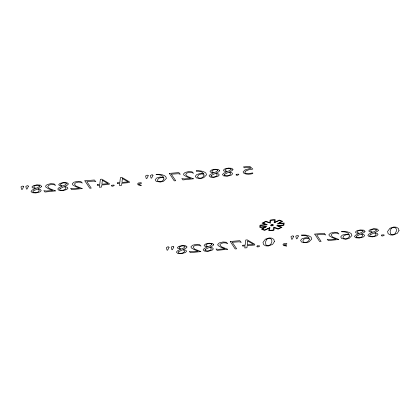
<?xml version="1.0" encoding="UTF-8"?>
<svg xmlns="http://www.w3.org/2000/svg" width="420" height="420" viewBox="0 0 420 420"><rect width="100%" height="100%" fill="white"/><g stroke="black" fill="none" stroke-linecap="round" stroke-linejoin="round"><path stroke-width="0.63" d="M55.419 190.901L44.945 192.029L43.89 190.638L46.121 191.021L52.715 190.486L48.893 188.958L46.006 187.262L45.528 186.134L47.15 184.569L50.82 183.645L54.127 183.918L55.603 185.404L53.708 184.595L51.403 184.464L48.877 185.157L47.691 186.47L49.303 188.444L55.419 190.901M82.163 188.554L71.689 189.683L70.633 188.291L72.865 188.674L79.459 188.144L75.637 186.611L72.749 184.916L72.272 183.787L73.894 182.228L77.564 181.303L80.871 181.577L82.346 183.057L80.451 182.249L78.146 182.117L75.621 182.816L74.434 184.123L76.046 186.102L82.163 188.554M84.871 180.821L89.78 188.255L91.24 188.129L86.83 181.577L93.786 181.12L95.834 181.681L94.364 179.986L84.871 180.821M97.367 184.59L97.267 185.404L99.64 185.194L99.383 187.252L101.54 187.063L101.798 185.005L109.295 184.349L109.384 183.614L101.813 179.172L100.38 179.298L99.745 184.38L97.367 184.59M102.38 180.322L101.897 184.191L108.113 183.645L102.38 180.322M117.427 182.831L117.322 183.645L119.7 183.435L119.443 185.493L121.595 185.304L121.853 183.246L129.35 182.59L129.444 181.855L121.873 177.413L120.435 177.539L119.8 182.621L117.427 182.831M122.441 178.563L121.958 182.432L128.173 181.886L122.441 178.563M141.23 185.273L138.343 184.984L137.545 183.965L138.327 183.026L141.073 182.658L141.503 183.099L141.067 183.593L138.595 184.039L139.225 184.847L141.23 185.273M156.177 174.405L156.151 174.62C158.807 174.531 162.115 174.783 163.627 177.319L159.925 177.077L156.697 177.996L155.159 179.771L156.282 181.435L160.44 182.033L163.59 181.235L166.404 178.353L165.701 176.447C162.976 174.416 159.464 174.079 156.177 174.405M169.334 173.413L174.242 180.847L175.702 180.721L171.292 174.169L178.248 173.712L180.296 174.274L178.826 172.578L169.334 173.413M193.368 178.799L182.894 179.928L181.839 178.537L184.07 178.92L190.669 178.39L186.842 176.862L183.955 175.166L183.477 174.037L185.099 172.473L188.774 171.549L192.077 171.822L193.552 173.308L191.657 172.499L189.352 172.368L186.827 173.061L185.64 174.368L187.257 176.347L193.368 178.799M196.292 170.888L196.266 171.103C198.922 171.014 202.235 171.266 203.742 173.796L200.041 173.56L196.812 174.478L195.274 176.253L196.397 177.912L200.555 178.516L203.705 177.718L206.519 174.835L205.816 172.93C203.091 170.898 199.579 170.562 196.292 170.888M200.812 251.585L190.339 252.714L189.289 251.328L191.52 251.711L198.114 251.176L194.287 249.648L191.399 247.952L190.922 246.823L192.544 245.259L196.219 244.335L199.521 244.608L200.996 246.094L199.101 245.285L196.802 245.154L194.271 245.847L193.09 247.154L194.702 249.134L200.812 251.585M227.556 249.244L217.082 250.373L216.032 248.981L218.264 249.365L224.858 248.829L221.03 247.301L218.143 245.606L217.665 244.477L219.287 242.912L222.962 241.988L226.265 242.261L227.74 243.747L225.845 242.939L223.545 242.807L221.015 243.5L219.833 244.813L221.445 246.787L227.556 249.244M230.27 241.511L235.174 248.945L236.639 248.813L232.228 242.261L239.179 241.804L241.227 242.372L239.762 240.676L230.27 241.511M242.765 245.275L242.66 246.094L245.039 245.884L244.781 247.942L246.934 247.753L247.191 245.695L254.688 245.039L254.783 244.303L247.212 239.862L245.774 239.988L245.138 245.07L242.765 245.275M247.779 241.012L247.296 244.881L253.512 244.335L247.779 241.012M269.084 228.181L268.769 230.727L273.924 230.281L274.244 227.729L278.114 229.168L281.978 227.246L278.098 225.803L283.883 225.293L284.188 223.02L278.381 223.529L282.697 221.372L279.263 220.08L274.932 222.243L275.252 219.697L271.903 219.87L270.092 220.143L269.771 222.695L265.902 221.256L262.043 223.178L265.918 224.621L260.132 225.131L259.807 225.782L259.828 227.404L265.634 226.895L261.319 229.052L263.361 229.992L264.752 230.344L269.084 228.181M269.876 227.603L269.524 230.391L273.236 230.071L273.583 227.283L274.013 227.167L278.245 228.743L281.012 227.362L276.785 225.787L276.974 225.582L283.311 225.026L283.516 223.398L277.19 223.949L281.757 221.419L279.279 220.495L274.139 222.821L274.491 220.033L271.908 220.185L270.779 220.353L270.433 223.141L265.771 221.681L263.004 223.062L267.23 224.637L267.041 224.842L260.704 225.398L260.4 226.553L260.5 227.026L266.826 226.475L262.259 229.005L264.736 229.929L269.876 227.603M286.629 245.957L283.742 245.669L282.944 244.65L283.726 243.716L286.471 243.348L286.902 243.789L286.466 244.283L283.994 244.729L284.623 245.537L286.629 245.957M301.576 235.095L301.55 235.31C304.201 235.221 307.514 235.468 309.026 238.004L305.319 237.767L302.096 238.686L300.557 240.46L301.675 242.12L305.839 242.723L308.983 241.925L311.803 239.038L311.094 237.137C308.375 235.106 304.862 234.77 301.576 235.095M314.732 234.103L319.636 241.537L321.101 241.406L316.691 234.853L323.642 234.397L325.689 234.964L324.224 233.268L314.732 234.103M338.762 239.489L328.288 240.618L327.238 239.227L329.469 239.61L336.063 239.08L332.236 237.547L329.348 235.851L328.87 234.722L330.493 233.163L334.168 232.234L337.475 232.507L338.945 233.993L337.05 233.184L334.75 233.053L332.225 233.746L331.039 235.058L332.651 237.038L338.762 239.489M341.691 231.578L341.665 231.788C344.321 231.698 347.629 231.95 349.141 234.486L345.44 234.25L342.211 235.168L340.673 236.938L341.791 238.602L345.954 239.206L349.104 238.408L351.918 235.52L351.209 233.62C348.49 231.588 344.978 231.252 341.691 231.578M23.63 186.701L22.276 189.452L21.651 189.509L21 186.853L22.381 186.123L23.326 186.207L23.63 186.701M148.208 175.775L146.853 178.526L146.228 178.579L145.577 175.928L146.963 175.198L147.908 175.282L148.208 175.775M169.024 247.391L167.674 250.142L167.044 250.194L166.399 247.543L167.779 246.813L168.725 246.897L169.024 247.391M293.601 236.465L292.252 239.216L291.622 239.269L290.976 236.618L292.357 235.888L293.302 235.966L293.601 236.465M266.48 239.663L265.577 241.941L265.829 244.676L266.863 245.506L268.286 245.658L270.617 244.608L271.845 241.904L271.756 239.915L270.664 238.529L267.813 238.618L266.48 239.663M391.057 228.737L390.154 231.016L390.406 233.751L391.44 234.581L392.868 234.733L395.194 233.683L396.422 230.974L396.333 228.989L395.241 227.603L392.39 227.692L391.057 228.737M28.392 186.291L27.059 189.032L26.497 189.084L25.793 186.438L27.2 185.703L28.114 185.787L28.392 186.291M152.969 175.366L151.636 178.106L151.074 178.154L150.371 175.513L151.778 174.773L152.691 174.862L152.969 175.366M173.791 246.981L172.452 249.722L171.89 249.769L171.187 247.128L172.599 246.388L173.513 246.477L173.791 246.981M298.368 236.05L297.029 238.796L296.468 238.844L295.764 236.203L297.176 235.463L298.09 235.547L298.368 236.05M163.874 178.946L163.265 180.185L161.758 181.335L160.104 181.745L158.13 181.451L157.405 180.185L158.508 178.406L161.117 177.466L163.795 177.718L163.874 178.946M203.994 175.429L203.38 176.668L201.873 177.817L200.219 178.227L198.245 177.933L197.521 176.668L198.623 174.888L201.233 173.948L203.915 174.2L203.994 175.429M309.272 239.636L308.658 240.875L307.151 242.02L305.498 242.434L303.529 242.141L302.804 240.875L303.901 239.096L306.511 238.156L309.194 238.403L309.272 239.636M349.387 236.119L348.773 237.358L347.267 238.502L345.618 238.917L343.644 238.623L342.919 237.358L344.017 235.578L346.626 234.638L349.309 234.885L349.387 236.119M274.423 241.537L272.664 244.33L268.28 246.015L265.676 245.821L263.587 244.645L262.983 242.419L265.393 239.174L269.162 237.935L271.546 238.098L273.793 239.321L274.423 241.537M399 230.606L397.241 233.405L392.858 235.09L390.259 234.896L388.164 233.72L387.56 231.494L389.97 228.244L393.74 227.01L396.123 227.173L398.375 228.391L399 230.606M39.695 186.071L38.22 187.357L35.978 188.323L34.115 187.52L33.8 186.743L34.687 185.729L36.834 185.204L38.96 185.351L39.695 186.071M66.439 183.724L64.963 185.01L62.722 185.981L60.858 185.173L60.543 184.396L61.43 183.383L63.578 182.858L65.704 183.005L66.439 183.724M217.76 170.452L216.284 171.738L214.042 172.709L212.184 171.901L211.864 171.124L212.756 170.111L214.898 169.585L217.025 169.733L217.76 170.452M231.131 169.281L229.656 170.567L227.414 171.533L225.556 170.73L225.236 169.953L226.128 168.94L228.27 168.415L230.396 168.562L231.131 169.281M185.094 246.761L183.614 248.042L181.377 249.013L179.513 248.209L179.198 247.433L180.085 246.419L182.233 245.894L184.354 246.041L185.094 246.761M211.838 244.414L210.357 245.7L208.121 246.666L206.257 245.863L205.942 245.086L206.829 244.072L208.976 243.547L211.097 243.695L211.838 244.414M363.158 231.142L361.678 232.428L359.441 233.394L357.578 232.591L357.262 231.814L358.15 230.8L360.297 230.276L362.423 230.422L363.158 231.142M376.53 229.971L375.05 231.252L372.813 232.223L370.949 231.415L370.634 230.643L371.522 229.63L373.669 229.1L375.795 229.252L376.53 229.971M41.538 186.296L40.813 187.304L37.952 188.759L40.535 189.646L41.197 190.601L39.921 191.919L35.905 192.959L32.24 192.701L30.996 191.42L32.141 190.097L35.338 188.601L32.534 187.792L31.941 186.963L33.39 185.682L36.902 184.868L40.373 185.105L41.538 186.296M68.287 183.95L67.557 184.958L64.696 186.412L67.279 187.299L67.94 188.255L66.665 189.572L62.648 190.612L58.984 190.355L57.74 189.073L58.884 187.756L62.081 186.254L59.278 185.446L58.684 184.616L60.134 183.335L63.646 182.522L67.116 182.763L68.287 183.95M219.608 170.678L218.878 171.685L216.017 173.14L218.6 174.027L219.261 174.983L217.985 176.3L213.969 177.34L210.304 177.083L209.06 175.802L210.205 174.484L213.402 172.982L210.599 172.174L210.005 171.344L211.454 170.063L214.966 169.25L218.437 169.491L219.608 170.678M232.979 169.507L232.25 170.515L229.388 171.969L231.971 172.856L232.633 173.812L231.357 175.124L227.341 176.169L223.676 175.912L222.432 174.631L223.577 173.308L226.774 171.811L223.97 171.003L223.377 170.173L224.826 168.893L228.338 168.079L231.809 168.315L232.979 169.507M186.937 246.986L186.212 247.994L183.346 249.448L185.929 250.331L186.59 251.291L185.315 252.604L181.298 253.643L177.639 253.391L176.39 252.11L177.539 250.787L180.731 249.291L177.928 248.483L177.334 247.653L178.789 246.372L182.296 245.558L185.766 245.795L186.937 246.986M213.68 244.64L212.956 245.648L210.095 247.102L212.672 247.989L213.334 248.945L212.058 250.262L208.042 251.302L204.383 251.045L203.133 249.764L204.283 248.441L207.475 246.944L204.671 246.136L204.078 245.306L205.532 244.025L209.039 243.212L212.51 243.448L213.68 244.64M365.001 231.368L364.276 232.376L361.415 233.83L363.998 234.717L364.66 235.672L363.384 236.99L359.363 238.03L355.703 237.773L354.454 236.492L355.604 235.168L358.801 233.672L355.992 232.864L355.399 232.034L356.853 230.753L360.365 229.94L363.836 230.176L365.001 231.368M378.373 230.197L377.648 231.2L374.787 232.659L377.37 233.541L378.031 234.497L376.756 235.814L372.74 236.854L369.075 236.602L367.826 235.321L368.975 233.998L372.173 232.502L369.364 231.688L368.77 230.858L370.225 229.577L373.737 228.764L377.207 229.005L378.373 230.197M33.364 190.953L32.776 191.735L33.516 192.512L35.732 192.665L38.131 192.014L39.202 190.748L38.808 189.767L37.312 189.032L33.364 190.953M60.107 188.606L59.519 189.394L60.26 190.166L62.475 190.318L64.874 189.667L65.945 188.402L65.552 187.42L64.055 186.685L60.107 188.606M211.428 175.334L210.84 176.122L211.585 176.894L213.801 177.046L216.2 176.395L217.266 175.13L216.872 174.148L215.376 173.413L211.428 175.334M224.8 174.163L224.212 174.946L224.957 175.723L227.173 175.875L229.572 175.224L230.638 173.959L230.244 172.977L228.748 172.242L224.8 174.163M178.763 251.643L178.169 252.425L178.915 253.202L181.13 253.355L183.53 252.703L184.595 251.433L184.202 250.457L182.705 249.722L178.763 251.643M205.506 249.296L204.913 250.078L205.658 250.856L207.874 251.008L210.273 250.357L211.344 249.091L210.945 248.11L209.449 247.375L205.506 249.296M356.827 236.024L356.239 236.806L356.979 237.584L359.195 237.736L361.594 237.085L362.665 235.82L362.271 234.838L360.775 234.103L356.827 236.024M370.199 234.848L369.611 235.636L370.351 236.413L372.566 236.565L374.966 235.914L376.036 234.644L375.643 233.667L374.147 232.932L370.199 234.848M245.936 170.919L244.739 172.326L245.742 173.465L248.362 173.738L252.625 172.914L252.887 173.171L252.095 173.759C249.296 174.358 246.02 174.678 243.542 172.966L243.117 171.88L245.086 169.89L250.709 168.273L249.679 167.333L244.351 167.8L243.453 166.913L249.8 166.357L252.819 169.087L248.903 169.722L245.936 170.919M111.877 185.241L111.405 185.729L111.773 186.139L112.775 186.239L114.303 185.472L113.936 185.057L111.877 185.241M236.46 174.31L235.982 174.799L236.35 175.214L237.353 175.313L238.88 174.547L238.513 174.132L236.46 174.31M257.276 245.926L256.804 246.414L257.171 246.829L258.174 246.928L259.702 246.162L259.334 245.747L257.276 245.926M381.854 235.001L381.381 235.489L381.749 235.904L382.751 235.998L384.279 235.237L383.911 234.817L381.854 235.001M271.231 225.818A1.433 0.614 -7.8 0 0 273.431 225.089A1.433 0.614 -7.8 0 0 271.367 224.732A1.433 0.614 -7.8 0 0 271.231 225.818M271.63 225.509A0.698 0.299 -7.8 0 0 272.701 225.152A0.698 0.299 -7.8 0 0 271.693 224.978A0.698 0.299 -7.8 0 0 271.63 225.509"/></g></svg>
